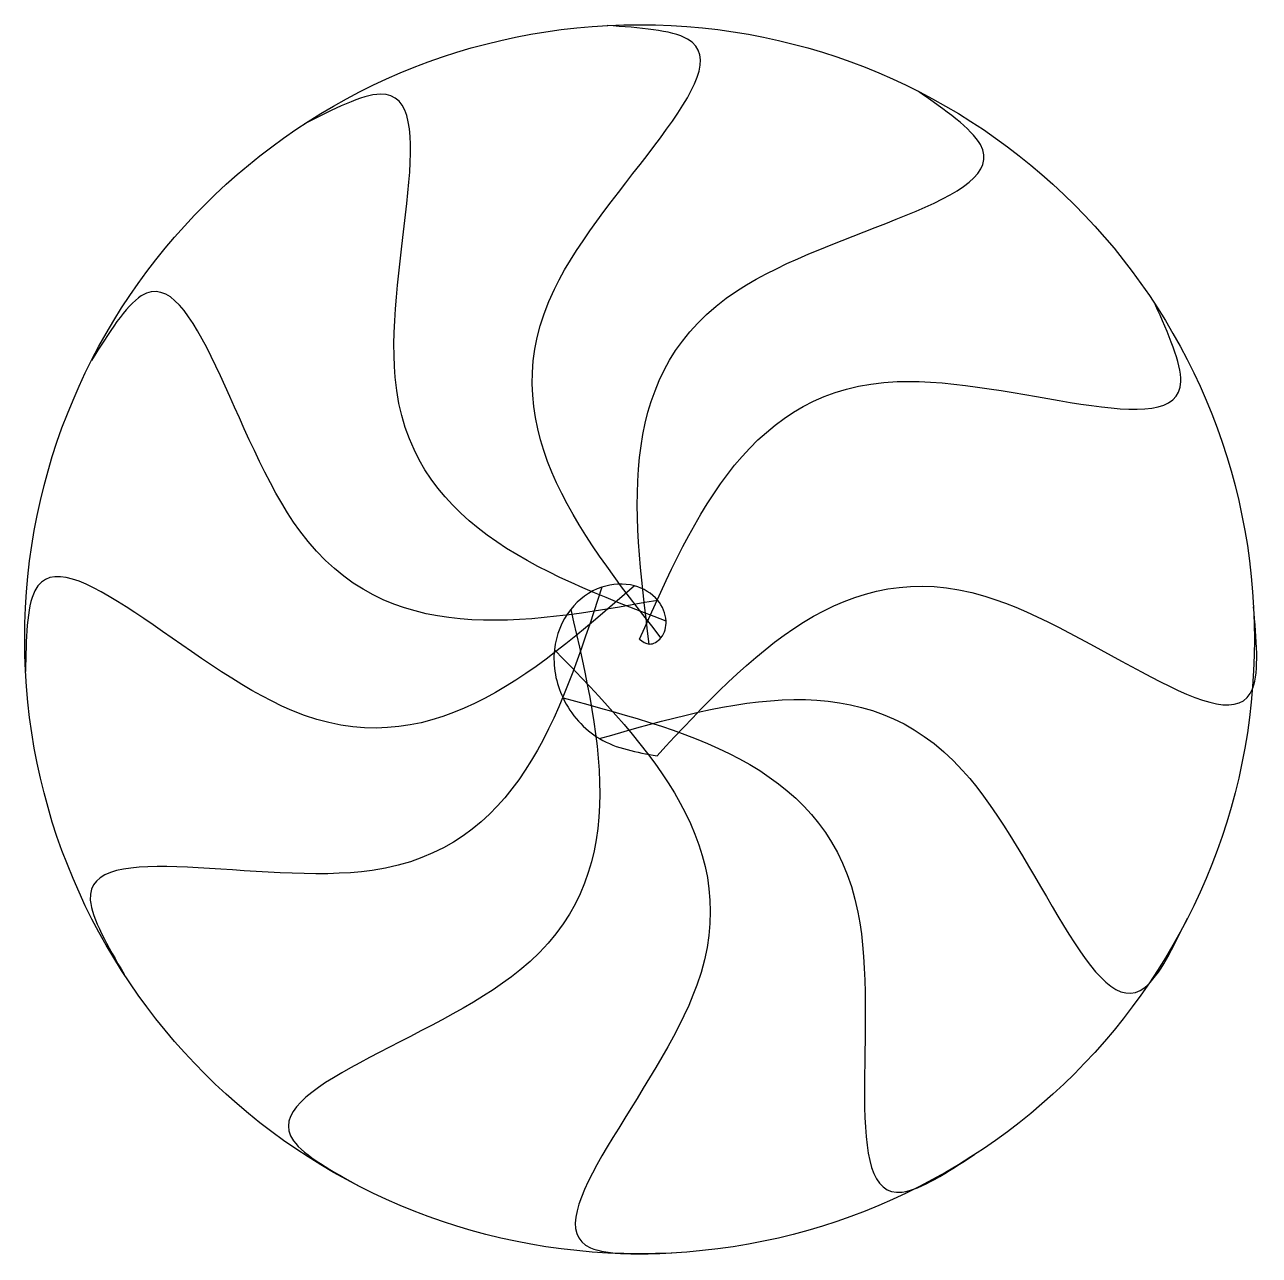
# Model space of a CAD drawing. Header units: millimetres. Extents: x -23.9 to 24, y -23.9 to 23.9.
import ezdxf

# ---------------------------------------------------------------- set-up
doc = ezdxf.new("R2010")
doc.units = ezdxf.units.MM
doc.layers.get('0').update_dxf_attribs({"lineweight": 25, "true_color": 0xffffff})

msp = doc.modelspace()

# ---------------------------------------------------------------- linework, layer by layer
msp.add_circle((0, 0), 23.854)
for points, knots in [([(0.831, 0.058), (-2.471, 4.269), (-8.339, 11.756), (5.579, 23.355), (-0.01, 23.735), (-1.258, 23.821)], [0, 0, 0, 0, 14.142136, 25.142136, 28.304413, 28.304413, 28.304413, 28.304413]), ([(1.029, 0.708), (-3.97, 2.617), (-12.856, 6.012), (-6.899, 23.122), (-11.886, 20.57), (-13, 20)], [0, 0, 0, 0, 14.142136, 25.142136, 28.304413, 28.304413, 28.304413, 28.304413]), ([(0.373, -0.186), (-0.288, 5.124), (-1.463, 14.564), (16.442, 17.337), (11.847, 20.543), (10.821, 21.258)], [0, 0, 0, 0, 14.142136, 25.142136, 28.304413, 28.304413, 28.304413, 28.304413]), ([(0.703, 1.509), (-4.565, 0.572), (-13.93, -1.096), (-17.637, 16.639), (-20.597, 11.883), (-21.258, 10.821)], [0, 0, 0, 0, 14.142136, 25.142136, 28.304413, 28.304413, 28.304413, 28.304413]), ([(0, 0), (2.168, 4.892), (6.023, 13.588), (22.799, 6.744), (20.511, 11.858), (20, 13)], [0, 0, 0, 0, 14.142136, 25.142136, 28.304413, 28.304413, 28.304413, 28.304413]), ([(-0.2, 2.071), (-4.233, -1.446), (-11.402, -7.698), (-23.713, 5.594), (-23.801, -0.008), (-23.821, -1.258)], [0, 0, 0, 0, 14.142136, 25.142136, 28.304413, 28.304413, 28.304413, 28.304413]), ([(0.678, -4.522), (4.321, -0.603), (10.797, 6.365), (24.43, -5.568), (23.932, 0.012), (23.821, 1.258)], [0, 0, 0, 0, 14.142136, 25.142136, 28.304413, 28.304413, 28.304413, 28.304413]), ([(-1.468, 2.019), (-3.114, -3.072), (-6.038, -12.124), (-23.437, -7.071), (-20.627, -11.918), (-20, -13)], [0, 0, 0, 0, 14.142136, 25.142136, 28.304413, 28.304413, 28.304413, 28.304413]), ([(0, 0), (0.121, -0.088), (0.393, -0.287), (0.944, 0.065), (1.111, 0.777), (0.738, 1.632), (-0.241, 2.205), (-1.582, 2.125), (-2.839, 1.198), (-3.483, -0.466), (-3.109, -2.419), (-1.606, -4.125), (-0.108, -4.386), (0.678, -4.522)], [0, 0, 0, 0, 0.416321, 0.935189, 1.614157, 2.479365, 3.543272, 4.812453, 6.290697, 7.980336, 9.882871, 11.999295, 14.330271, 14.330271, 14.330271, 14.330271]), ([(-2.671, 1.16), (-1.459, -4.051), (0.696, -13.317), (-16.821, -17.946), (-11.916, -20.654), (-10.821, -21.258)], [0, 0, 0, 0, 14.142136, 25.142136, 28.304413, 28.304413, 28.304413, 28.304413]), ([(-3.303, -0.407), (0.42, -4.25), (7.039, -11.082), (-5.59, -24.072), (0.008, -23.866), (1.258, -23.821)], [0, 0, 0, 0, 14.142136, 25.142136, 28.304413, 28.304413, 28.304413, 28.304413]), ([(-1.556, -3.856), (3.585, -2.373), (12.725, 0.264), (18.265, -16.986), (20.712, -11.946), (21.258, -10.821)], [0, 0, 0, 0, 14.142136, 25.142136, 28.304413, 28.304413, 28.304413, 28.304413]), ([(-2.969, -2.28), (2.202, -3.656), (11.394, -6.103), (7.259, -23.743), (11.952, -20.683), (13, -20)], [0, 0, 0, 0, 14.142136, 25.142136, 28.304413, 28.304413, 28.304413, 28.304413])]:
    msp.add_open_spline(points, degree=3, knots=knots)

doc.saveas('drawing.dxf')
